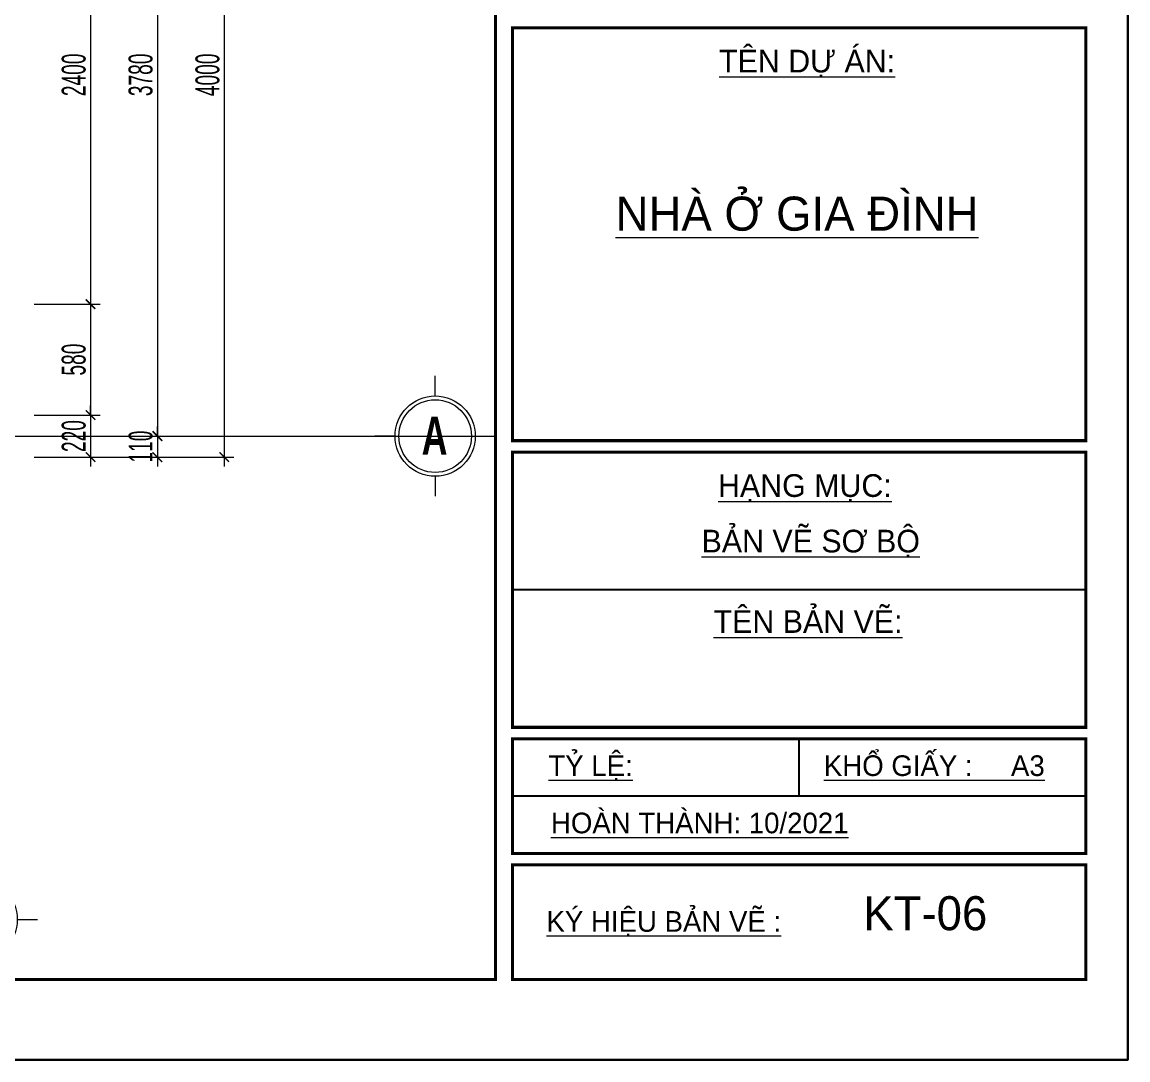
# Model space of a CAD drawing. Header units: millimetres. Extents: x 1336014 to 2939047, y -333549 to -60566.
# Drawn here: x 1492622 to 1498409, y -109734 to -104304 of the extents above; entities that cross this region are included whole.
import ezdxf
from ezdxf.enums import TextEntityAlignment as Align

# ---------------------------------------------------------------- set-up
doc = ezdxf.new("R2010")
doc.units = ezdxf.units.MM
doc.header["$MEASUREMENT"] = 0
doc.linetypes.add('CENTER2', pattern=[1.125, 0.75, -0.125, 0.125, -0.125])
for name, color, linetype, lineweight in [('05.Text', 253, 'Continuous', 18), ('08.Dim', 156, 'Continuous', 15), ('10.truc', 250, 'CENTER2', 20), ('11.Khung bo', 32, 'Continuous', 50), ('12.Khung', 36, 'Continuous', 25)]:
    doc.layers.add(name, color=color, linetype=linetype, lineweight=lineweight)
doc.layers.add('Tpl_Bound', color=1, linetype='Continuous', plot=False)
doc.styles.add('AVANTHB', font='')
doc.styles.add('TT5_Text Dim', font='hoatbif.shx', dxfattribs={"width": 0.6})
doc.styles.add('VnAvantH', font='')
doc.styles.get('AVANTHB').set_extended_font_data('.VnAvantH', bold=True)
doc.styles.get('VnAvantH').set_extended_font_data('.VnAvantH')
doc.dimstyles.new('TT5_Dim 1-50', dxfattribs={"dimscale": 50, "dimtxt": 2.5, "dimasz": 1, "dimexe": 1, "dimexo": 0.5, "dimgap": 0.5, "dimtad": 1, "dimdec": 0, "dimzin": 0, "dimdsep": 46, "dimtxsty": 'TT5_Text Dim', "dimblk": 'ARCHTICK', "dimcen": 0, "dimdle": 1, "dimclrd": 256, "dimclre": 256, "dimclrt": 1, "dimadec": 0, "dimazin": 0, "dimtfac": 0.015, "dimtdec": 0, "dimtix": 1, "dimtmove": 2, "dimatfit": 3, "dimldrblk": 'DOT', "dimfxl": 1, "dimtolj": 1, "dimtzin": 0, "dimlwd": -1, "dimlwe": -1, "dimarcsym": 1})

# ---------------------------------------------------------------- blocks, each defined once
blk = doc.blocks.new('100')
at = {"layer": '11.Khung bo', "const_width": 26.7}
for points in [[(1860913, -945239.8), (1860913, -916940.1), (1896062.6, -916940.1), (1896062.6, -945239.8)], [(1860913, -945239.8), (1860913, -916940.1), (1896062.6, -916940.1), (1896062.6, -945239.8)], [(1860913, -945239.8), (1860913, -916940.1), (1896062.6, -916940.1), (1896062.6, -945239.8)], [(1896212.6, -940539.9), (1901212.6, -940539.9), (1901212.6, -936939.9), (1896212.6, -936939.9)], [(1896212.6, -940539.9), (1901212.6, -940539.9), (1901212.6, -936939.9), (1896212.6, -936939.9)], [(1896212.6, -940539.9), (1901212.6, -940539.9), (1901212.6, -936939.9), (1896212.6, -936939.9)], [(1896212.6, -943039.8), (1901212.6, -943039.8), (1901212.6, -940639.9), (1896212.6, -940639.9)], [(1896212.6, -943039.8), (1901212.6, -943039.8), (1901212.6, -940639.9), (1896212.6, -940639.9)], [(1896212.6, -943039.8), (1901212.6, -943039.8), (1901212.6, -940639.9), (1896212.6, -940639.9)], [(1896212.6, -944139.8), (1901212.6, -944139.8), (1901212.6, -943139.8), (1896212.6, -943139.8)], [(1896212.6, -944139.8), (1901212.6, -944139.8), (1901212.6, -943139.8), (1896212.6, -943139.8)], [(1896212.6, -944139.8), (1901212.6, -944139.8), (1901212.6, -943139.8), (1896212.6, -943139.8)], [(1896212.6, -945239.8), (1901212.6, -945239.8), (1901212.6, -944239.8), (1896212.6, -944239.8)], [(1896212.6, -945239.8), (1901212.6, -945239.8), (1901212.6, -944239.8), (1896212.6, -944239.8)], [(1896212.6, -945239.8), (1901212.6, -945239.8), (1901212.6, -944239.8), (1896212.6, -944239.8)]]:
    blk.add_lwpolyline(points, close=True, dxfattribs=at)
at = {"layer": '12.Khung'}
for p, q in [((1901212.6, -941839.8), (1896212.6, -941839.8)), ((1901212.6, -941839.8), (1896212.6, -941839.8)), ((1901212.6, -941839.8), (1896212.6, -941839.8)), ((1898712.6, -943639.8), (1898712.6, -943139.8)), ((1898712.6, -943639.8), (1898712.6, -943139.8)), ((1898712.6, -943639.8), (1898712.6, -943139.8)), ((1901212.6, -943639.8), (1896212.6, -943639.8)), ((1901212.6, -943639.8), (1896212.6, -943639.8)), ((1901212.6, -943639.8), (1896212.6, -943639.8))]:
    blk.add_line(p, q, dxfattribs=at)
blk.add_lwpolyline([(1901579.2, -945939.8), (1901579.2, -916240.1), (1859579.6, -916240.1), (1859579.6, -945939.8)], close=True, dxfattribs=at)
blk.add_lwpolyline([(1901579.2, -945939.8), (1901579.2, -916240.1), (1859579.6, -916240.1), (1859579.6, -945939.8)], close=True, dxfattribs=at)
blk.add_lwpolyline([(1901579.2, -945939.8), (1901579.2, -916240.1), (1859579.6, -916240.1), (1859579.6, -945939.8)], close=True, dxfattribs=at)
at = {"layer": '05.Text', "style": 'VnAvantH'}
for s, height, p in [('%%Utªn Dù ¸N:', 197.998, (1898013.5, -937328.6)), ('%%Unhµ ë gia ®×nh', 296.997, (1897111.5, -938708.8)), ('%%Uh¹ng môc:', 197.998, (1898004.7, -941030.4)), ('%%Uh¹ng môc:', 197.998, (1898004.7, -941030.4)), ('%%Uh¹ng môc:', 197.998, (1898004.7, -941030.4)), ('%%Ub¶n vÏ s¬ bé', 197.998, (1897861, -941514.7)), ('%%Ub¶n vÏ s¬ bé', 197.998, (1897861, -941514.7)), ('%%Ub¶n vÏ s¬ bé', 197.998, (1897861, -941514.7)), ('%%Utªn b¶n vÏ:', 197.998, (1897965.6, -942216.1)), ('%%Utªn b¶n vÏ:', 197.998, (1897965.6, -942216.1)), ('%%Utªn b¶n vÏ:', 197.998, (1897965.6, -942216.1)), ('%%Utû lÖ:', 180, (1896524.8, -943464.1)), ('%%UKHæ GIÊY :     A3', 179.998, (1898927.8, -943464.1)), ('%%Uhoµn thµnh: 10/2021', 179.998, (1896547.5, -943963.8)), ('%%Uký hiÖu b¶n vÏ :', 179.998, (1896508.5, -944822.8))]:
    blk.add_text(s, height=height, dxfattribs=at).set_placement(p)
blk = doc.blocks.new('DANHTRUC')
for p, q in [((980383, -947347), (980383, -947137)), ((979963, -947767), (979753, -947767)), ((980803, -947767), (981013, -947767)), ((980383, -948187), (980383, -948397))]:
    blk.add_line(p, q)
for radius in [420, 380]:
    blk.add_circle((980383, -947767), radius)
blk = doc.blocks.new('_ARCHTICK')
at = {"const_width": 0.15}
blk.add_lwpolyline([(-0.5, -0.5), (0.5, 0.5)], dxfattribs=at)
blk = doc.blocks.new('*D601')
at = {"layer": '08.Dim', "transparency": 16777216}
for p, q in [((1493330.3, -102640.2), (1493330.3, -106520.2)), ((1492685.5, -102690.2), (1493380.3, -102690.2)), ((1492685.5, -106470.2), (1493380.3, -106470.2))]:
    blk.add_line(p, q, dxfattribs=at)
at = {"layer": 'Defpoints', "color": 0, "transparency": 16777216}
for p in [(1492660.5, -102690.2), (1492660.5, -106470.2), (1493330.3, -106470.2)]:
    blk.add_point(p, dxfattribs=at)
at = {"layer": '08.Dim', "transparency": 16777216, "xscale": 50, "yscale": 50, "zscale": 50}
for p, rotation in [((1493330.3, -102690.2), 90), ((1493330.3, -106470.2), 270)]:
    blk.add_blockref('_ARCHTICK', p, dxfattribs=dict(at, rotation=rotation))
at = {"layer": '08.Dim', "color": 1, "transparency": 16777216, "insert": (1493242.8, -104580.2), "char_height": 125, "attachment_point": 5, "rotation": 90, "style": 'TT5_Text Dim'}
blk.add_mtext('\\A1;3780', dxfattribs=at)
blk = doc.blocks.new('_DOT')
blk.add_line((-0.5, 0), (-1, 0))
at = {"const_width": 0.5}
blk.add_lwpolyline([(-0.25, 0, 1), (0.25, 0, 1)], format="xyb", close=True, dxfattribs=at)
blk = doc.blocks.new('*D602')
at = {"layer": '08.Dim', "transparency": 16777216}
for p, q in [((1492685.5, -106470.2), (1493380.3, -106470.2)), ((1493330.3, -106470.2), (1493330.3, -106420.2)), ((1493330.3, -106470.2), (1493330.3, -106580.2)), ((1492685.5, -106580.2), (1493380.3, -106580.2)), ((1493330.3, -106580.2), (1493330.3, -106630.2))]:
    blk.add_line(p, q, dxfattribs=at)
at = {"layer": 'Defpoints', "color": 0, "transparency": 16777216}
for p in [(1492660.5, -106470.2), (1492660.5, -106580.2), (1493330.3, -106580.2)]:
    blk.add_point(p, dxfattribs=at)
at = {"layer": '08.Dim', "transparency": 16777216, "xscale": 50, "yscale": 50, "zscale": 50}
for p, rotation in [((1493330.3, -106470.2), 270), ((1493330.3, -106580.2), 90)]:
    blk.add_blockref('_ARCHTICK', p, dxfattribs=dict(at, rotation=rotation))
at = {"layer": '08.Dim', "color": 1, "transparency": 16777216, "insert": (1493242.8, -106525.2), "char_height": 125, "attachment_point": 5, "rotation": 90, "style": 'TT5_Text Dim'}
blk.add_mtext('\\A1;110', dxfattribs=at)
blk = doc.blocks.new('*D603')
at = {"layer": '08.Dim', "transparency": 16777216}
for p, q in [((1493680.3, -102530.2), (1493680.3, -106630.2)), ((1492685.5, -102580.2), (1493730.3, -102580.2)), ((1492685.5, -106580.2), (1493730.3, -106580.2))]:
    blk.add_line(p, q, dxfattribs=at)
at = {"layer": 'Defpoints', "color": 0, "transparency": 16777216}
for p in [(1492660.5, -102580.2), (1492660.5, -106580.2), (1493680.3, -106580.2)]:
    blk.add_point(p, dxfattribs=at)
at = {"layer": '08.Dim', "transparency": 16777216, "xscale": 50, "yscale": 50, "zscale": 50}
for p, rotation in [((1493680.3, -102580.2), 90), ((1493680.3, -106580.2), 270)]:
    blk.add_blockref('_ARCHTICK', p, dxfattribs=dict(at, rotation=rotation))
at = {"layer": '08.Dim', "color": 1, "transparency": 16777216, "insert": (1493592.8, -104580.2), "char_height": 125, "attachment_point": 5, "rotation": 90, "style": 'TT5_Text Dim'}
blk.add_mtext('\\A1;4000', dxfattribs=at)
blk = doc.blocks.new('*D656')
at = {"layer": '08.Dim', "transparency": 16777216}
for p, q in [((1492980.3, -103330.2), (1492980.3, -105830.2)), ((1492685.5, -103380.2), (1493030.3, -103380.2)), ((1492685.5, -105780.2), (1493030.3, -105780.2))]:
    blk.add_line(p, q, dxfattribs=at)
at = {"layer": 'Defpoints', "color": 0, "transparency": 16777216}
for p in [(1492660.5, -103380.2), (1492660.5, -105780.2), (1492980.3, -105780.2)]:
    blk.add_point(p, dxfattribs=at)
at = {"layer": '08.Dim', "transparency": 16777216, "xscale": 50, "yscale": 50, "zscale": 50}
for p, rotation in [((1492980.3, -103380.2), 90), ((1492980.3, -105780.2), 270)]:
    blk.add_blockref('_ARCHTICK', p, dxfattribs=dict(at, rotation=rotation))
at = {"layer": '08.Dim', "color": 1, "transparency": 16777216, "insert": (1492892.8, -104580.2), "char_height": 125, "attachment_point": 5, "rotation": 90, "style": 'TT5_Text Dim'}
blk.add_mtext('\\A1;2400', dxfattribs=at)
blk = doc.blocks.new('*D657')
at = {"layer": '08.Dim', "transparency": 16777216}
for p, q in [((1492980.3, -105730.2), (1492980.3, -106410.2)), ((1492685.5, -105780.2), (1493030.3, -105780.2)), ((1492685.5, -106360.2), (1493030.3, -106360.2))]:
    blk.add_line(p, q, dxfattribs=at)
at = {"layer": 'Defpoints', "color": 0, "transparency": 16777216}
for p in [(1492660.5, -105780.2), (1492660.5, -106360.2), (1492980.3, -106360.2)]:
    blk.add_point(p, dxfattribs=at)
at = {"layer": '08.Dim', "transparency": 16777216, "xscale": 50, "yscale": 50, "zscale": 50}
for p, rotation in [((1492980.3, -105780.2), 90), ((1492980.3, -106360.2), 270)]:
    blk.add_blockref('_ARCHTICK', p, dxfattribs=dict(at, rotation=rotation))
at = {"layer": '08.Dim', "color": 1, "transparency": 16777216, "insert": (1492892.8, -106070.2), "char_height": 125, "attachment_point": 5, "rotation": 90, "style": 'TT5_Text Dim'}
blk.add_mtext('\\A1;580', dxfattribs=at)
blk = doc.blocks.new('*D658')
at = {"layer": '08.Dim', "transparency": 16777216}
for p, q in [((1492980.3, -106360.2), (1492980.3, -106310.2)), ((1492685.5, -106360.2), (1493030.3, -106360.2)), ((1492980.3, -106360.2), (1492980.3, -106580.2)), ((1492685.5, -106580.2), (1493030.3, -106580.2)), ((1492980.3, -106580.2), (1492980.3, -106630.2))]:
    blk.add_line(p, q, dxfattribs=at)
at = {"layer": 'Defpoints', "color": 0, "transparency": 16777216}
for p in [(1492660.5, -106360.2), (1492660.5, -106580.2), (1492980.3, -106580.2)]:
    blk.add_point(p, dxfattribs=at)
at = {"layer": '08.Dim', "transparency": 16777216, "xscale": 50, "yscale": 50, "zscale": 50}
for p, rotation in [((1492980.3, -106360.2), 270), ((1492980.3, -106580.2), 90)]:
    blk.add_blockref('_ARCHTICK', p, dxfattribs=dict(at, rotation=rotation))
at = {"layer": '08.Dim', "color": 1, "transparency": 16777216, "insert": (1492892.8, -106470.2), "char_height": 125, "attachment_point": 5, "rotation": 90, "style": 'TT5_Text Dim'}
blk.add_mtext('\\A1;220', dxfattribs=at)

msp = doc.modelspace()

# ---------------------------------------------------------------- linework, layer by layer
at = {"layer": '10.truc'}
msp.add_line((1474309.1, -106470.2), (1495099, -106470.2), dxfattribs=at)
at = {"layer": 'Tpl_Bound', "color": 1}
msp.add_lwpolyline([(1473209.2, -109734.2), (1473209.2, -91914.4), (1498408.9, -91914.4), (1498408.9, -109734.2)], close=True, dxfattribs=at)

# ---------------------------------------------------------------- block references
at = {"layer": '05.Text'}
for name, p, xscale, yscale, zscale in [('100', (357461.4, 457829.7), 0.6, 0.6, 0.6), ('DANHTRUC', (1004592.3, 367413.1), 0.5, 0.5, 0.5), ('DANHTRUC', (1002195.5, 364884.1), 0.5, 0.5, 0.5)]:
    msp.add_blockref(name, p, dxfattribs=dict(at, xscale=xscale, yscale=yscale, zscale=zscale))

# ---------------------------------------------------------------- texts
at = {"layer": '05.Text', "style": 'AVANTHB', "width": 0.7}
msp.add_text('A', height=200, dxfattribs=at).set_placement((1494713.1, -106567.9))
at = {"layer": '05.Text', "style": 'VnAvantH'}
msp.add_text('KT-06', height=178.2, dxfattribs=at).set_placement((1497673.2, -109055.9), align=Align.RIGHT)

# ---------------------------------------------------------------- dimensions: what is measured, and where the dimension line sits
at = {"layer": '08.Dim'}
for base, p1, p2, picture, middle in [((1493680.3, -106580.2), (1492660.5, -102580.2), (1492660.5, -106580.2), '*D603', (1493592.8, -104580.2)), ((1493330.3, -106470.2), (1492660.5, -102690.2), (1492660.5, -106470.2), '*D601', (1493242.8, -104580.2)), ((1492980.3, -105780.2), (1492660.5, -103380.2), (1492660.5, -105780.2), '*D656', (1492892.8, -104580.2)), ((1492980.3, -106360.2), (1492660.5, -105780.2), (1492660.5, -106360.2), '*D657', (1492892.8, -106070.2)), ((1492980.3, -106580.2), (1492660.5, -106360.2), (1492660.5, -106580.2), '*D658', (1492892.8, -106470.2)), ((1493330.3, -106580.2), (1492660.5, -106470.2), (1492660.5, -106580.2), '*D602', (1493242.8, -106525.2))]:
    dim = msp.add_linear_dim(base=base, p1=p1, p2=p2, angle=90, dimstyle='TT5_Dim 1-50', dxfattribs=at)
    dim.commit()
    dim.dimension.update_dxf_attribs({"geometry": picture, "text_midpoint": middle})

doc.saveas('drawing.dxf')
